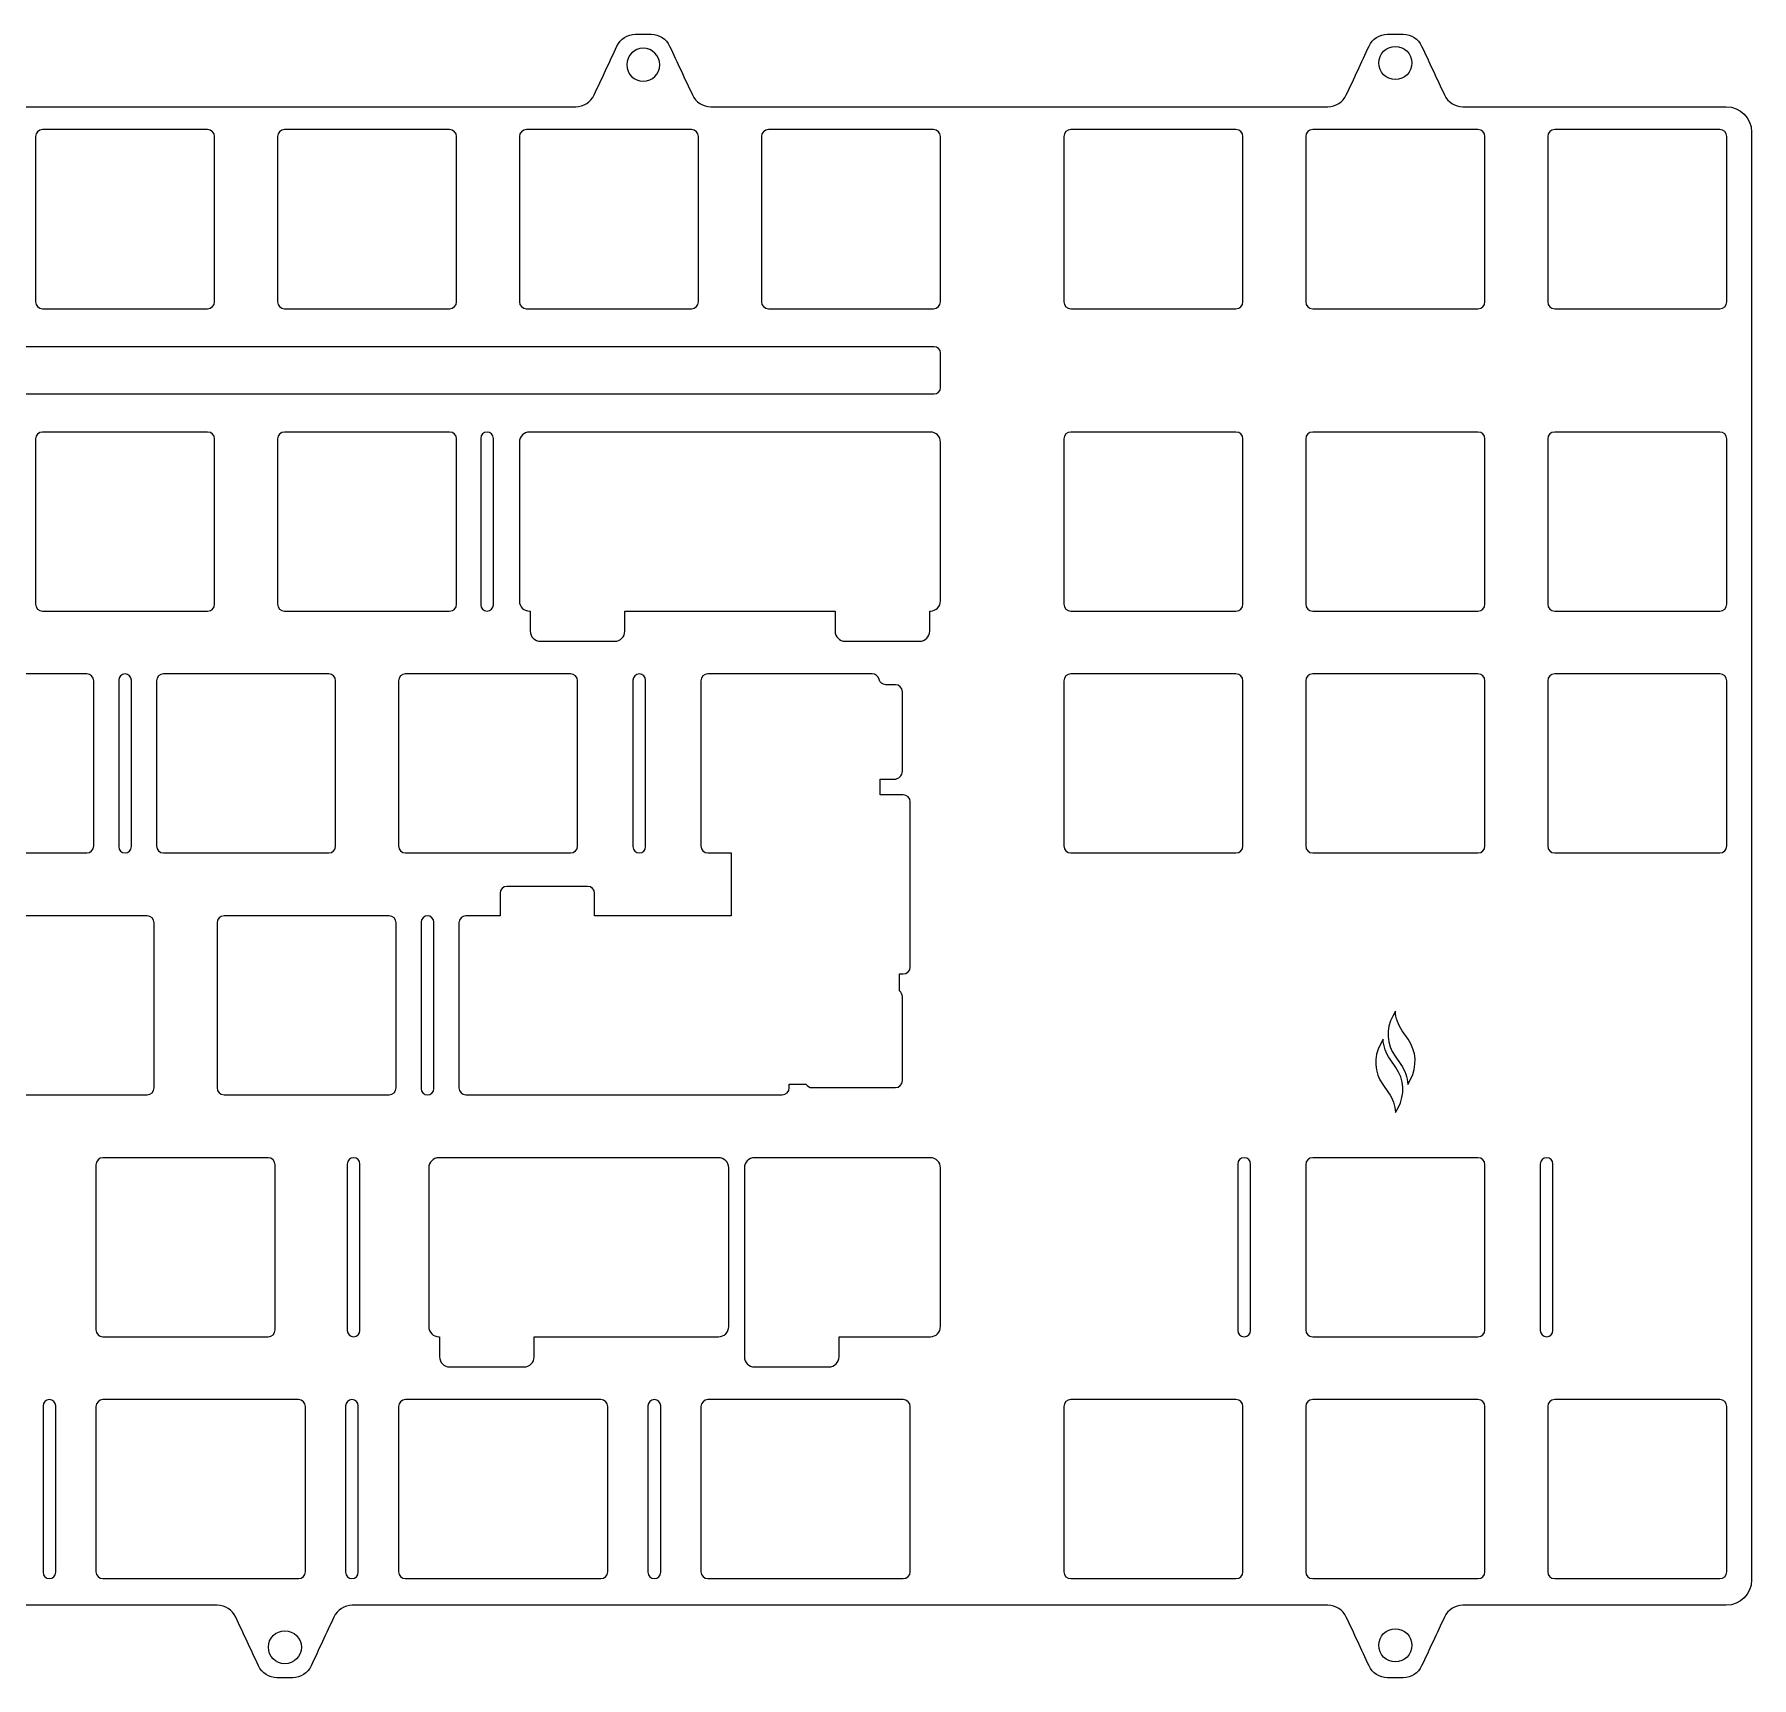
# Model space of a CAD drawing. Header units: inches. Extents: x 17 to 364, y 18 to 147.
# Drawn here: x 228.6 to 363.8, y 17.9 to 147.3 of the extents above; entities that cross this region are included whole.
import ezdxf

# ---------------------------------------------------------------- set-up
doc = ezdxf.new("R2010")
doc.units = ezdxf.units.IN
doc.header["$MEASUREMENT"] = 0
doc.layers.add('图层 01', color=7, linetype='Continuous', lineweight=0)

msp = doc.modelspace()

# ---------------------------------------------------------------- linework, layer by layer
at = {"layer": '图层 01', "color": 51, "lineweight": 25, "true_color": 0xf7f281}
for p, q in [((335.75, 70.43), (335.54, 70.04)), ((334.78, 68.21), (334.57, 67.82)), ((334.78, 68.21), (334.78, 68.21)), ((336.76, 68.21), (336.3, 68.87)), ((335.79, 65.99), (335.33, 66.64)), ((335.73, 66.87), (336.19, 66.21)), ((336.73, 64.65), (336.94, 65.04)), ((334.76, 64.64), (335.22, 63.99)), ((336.73, 64.65), (336.73, 64.65)), ((335.77, 62.43), (335.98, 62.82)), ((283.27, 45.58), (283.27, 58.08)), ((284.5, 58.08), (284.5, 43.2))]:
    msp.add_line(p, q, dxfattribs=at)
for points in [[(275.09, 100.35), (275.09, 101.93), (291.64, 101.93), (291.64, 100.35)], [(299.09, 100.35), (299.09, 101.93), (299.14, 101.93)], [(297.01, 87.45), (295.18, 87.45), (295.18, 88.68), (296.29, 88.68)], [(281.63, 82.88), (283.46, 82.88), (283.46, 77.93)], [(265.26, 79.7), (265.26, 77.94), (262.58, 77.93)], [(296.71, 72.01), (296.71, 73.35), (297.01, 73.35)], [(288.03, 64.38), (288.03, 64.68), (289.34, 64.68)], [(260.45, 44.78), (260.5, 44.78), (260.5, 43.2)], [(267.95, 43.2), (267.95, 44.78), (282.47, 44.78)], [(291.95, 43.2), (291.95, 44.78), (299.14, 44.78)]]:
    msp.add_lwpolyline(points, dxfattribs=at)
for centre in [(335.75, 145.09), (248.32, 20.33), (335.75, 20.48)]:
    msp.add_circle(centre, 1.3, dxfattribs=at)
for points, knots in [([(361.8, 141.65), (354.89, 141.65), (347.98, 141.65), (341.07, 141.65), (340.45, 141.65), (339.88, 142.01), (339.62, 142.57), (339.02, 143.85), (338.42, 145.14), (337.82, 146.42), (337.56, 146.99), (337, 147.35), (336.37, 147.35), (335.96, 147.35), (335.55, 147.35), (335.13, 147.35), (334.51, 147.35), (333.95, 146.99), (333.68, 146.42), (333.08, 145.14), (332.49, 143.85), (331.89, 142.57), (331.62, 142.01), (331.06, 141.65), (330.44, 141.65), (324.83, 141.65), (319.23, 141.65), (313.63, 141.65), (313.63, 141.65), (313.63, 141.65), (313.63, 141.65), (313.63, 141.65), (299.89, 141.65), (299.89, 141.65), (299.01, 141.65), (298.12, 141.65), (297.23, 141.65), (292.11, 141.65), (286.98, 141.65), (281.86, 141.65), (281.24, 141.65), (280.67, 142.01), (280.41, 142.57), (279.81, 143.85), (279.21, 145.14), (278.61, 146.42), (278.35, 146.99), (277.78, 147.35), (277.16, 147.35), (276.75, 147.35), (276.33, 147.35), (275.92, 147.35), (275.3, 147.35), (274.73, 146.99), (274.47, 146.42), (273.87, 145.14), (273.27, 143.85), (272.67, 142.57), (272.41, 142.01), (271.85, 141.65), (271.22, 141.65), (235.77, 141.65), (200.31, 141.65), (164.86, 141.65), (164.24, 141.65), (163.67, 142.01), (163.41, 142.57), (162.81, 143.85), (162.21, 145.14), (161.61, 146.42), (161.35, 146.99), (160.78, 147.35), (160.16, 147.35), (159.75, 147.35), (159.33, 147.35), (158.92, 147.35), (158.3, 147.35), (157.73, 146.99), (157.47, 146.42), (156.87, 145.14), (156.27, 143.85), (155.67, 142.57), (155.41, 142.01), (154.85, 141.65), (154.22, 141.65), (118.77, 141.65), (83.31, 141.65), (47.86, 141.65), (47.24, 141.65), (46.67, 142.01), (46.41, 142.57), (45.81, 143.85), (45.21, 145.14), (44.61, 146.42), (44.35, 146.99), (43.78, 147.35), (43.16, 147.35), (42.75, 147.35), (42.33, 147.35), (41.92, 147.35), (41.3, 147.35), (40.73, 146.99), (40.47, 146.42), (39.87, 145.14), (39.27, 143.85), (38.67, 142.57), (38.41, 142.01), (37.85, 141.65), (37.22, 141.65), (31.21, 141.65), (25.2, 141.65), (19.19, 141.65), (18.09, 141.65), (17.19, 140.75), (17.19, 139.65), (17.19, 101.64), (17.19, 63.64), (17.19, 25.63), (17.19, 24.53), (18.09, 23.63), (19.19, 23.63), (34.61, 23.63), (50.03, 23.63), (65.45, 23.63), (66.07, 23.63), (66.64, 23.27), (66.9, 22.71), (67.5, 21.43), (68.1, 20.14), (68.7, 18.86), (68.96, 18.29), (69.52, 17.93), (70.15, 17.93), (70.56, 17.93), (70.97, 17.93), (71.39, 17.93), (72.01, 17.93), (72.57, 18.29), (72.84, 18.86), (73.43, 20.14), (74.03, 21.43), (74.63, 22.71), (74.9, 23.27), (75.46, 23.63), (76.08, 23.63), (131.72, 23.63), (187.36, 23.63), (243, 23.63), (243.62, 23.63), (244.19, 23.27), (244.45, 22.71), (245.05, 21.43), (245.65, 20.14), (246.25, 18.86), (246.51, 18.29), (247.07, 17.93), (247.7, 17.93), (248.11, 17.93), (248.52, 17.93), (248.94, 17.93), (249.56, 17.93), (250.12, 18.29), (250.39, 18.86), (250.98, 20.14), (251.58, 21.43), (252.18, 22.71), (252.45, 23.27), (253.01, 23.63), (253.63, 23.63), (268.97, 23.63), (284.3, 23.63), (299.64, 23.63), (299.64, 23.63), (299.64, 23.63), (299.64, 23.63), (299.64, 23.63), (309.7, 23.63), (309.7, 23.63), (316.61, 23.63), (323.53, 23.63), (330.44, 23.63), (331.06, 23.63), (331.62, 23.27), (331.89, 22.71), (332.49, 21.43), (333.08, 20.14), (333.68, 18.86), (333.95, 18.29), (334.51, 17.93), (335.13, 17.93), (335.55, 17.93), (335.96, 17.93), (336.37, 17.93), (337, 17.93), (337.56, 18.29), (337.82, 18.86), (338.42, 20.14), (339.02, 21.43), (339.62, 22.71), (339.88, 23.27), (340.45, 23.63), (341.07, 23.63), (347.98, 23.63), (354.89, 23.63), (361.8, 23.63), (362.91, 23.63), (363.8, 24.53), (363.8, 25.63), (363.8, 63.64), (363.8, 101.64), (363.8, 139.65), (363.8, 140.75), (362.91, 141.65), (361.8, 141.65)], [0, 0, 0, 0, 1, 1, 1, 2, 2, 2, 3, 3, 3, 4, 4, 4, 5, 5, 5, 6, 6, 6, 7, 7, 7, 8, 8, 8, 9, 9, 9, 10, 10, 10, 11, 11, 11, 12, 12, 12, 13, 13, 13, 14, 14, 14, 15, 15, 15, 16, 16, 16, 17, 17, 17, 18, 18, 18, 19, 19, 19, 20, 20, 20, 21, 21, 21, 22, 22, 22, 23, 23, 23, 24, 24, 24, 25, 25, 25, 26, 26, 26, 27, 27, 27, 28, 28, 28, 29, 29, 29, 30, 30, 30, 31, 31, 31, 32, 32, 32, 33, 33, 33, 34, 34, 34, 35, 35, 35, 36, 36, 36, 37, 37, 37, 38, 38, 38, 39, 39, 39, 40, 40, 40, 41, 41, 41, 42, 42, 42, 43, 43, 43, 44, 44, 44, 45, 45, 45, 46, 46, 46, 47, 47, 47, 48, 48, 48, 49, 49, 49, 50, 50, 50, 51, 51, 51, 52, 52, 52, 53, 53, 53, 54, 54, 54, 55, 55, 55, 56, 56, 56, 57, 57, 57, 58, 58, 58, 59, 59, 59, 60, 60, 60, 61, 61, 61, 62, 62, 62, 63, 63, 63, 64, 64, 64, 65, 65, 65, 66, 66, 66, 67, 67, 67, 68, 68, 68, 69, 69, 69, 70, 70, 70, 71, 71, 71, 71]), ([(276.54, 143.65), (275.82, 143.65), (275.24, 144.23), (275.24, 144.95), (275.24, 145.67), (275.82, 146.25), (276.54, 146.25), (277.26, 146.25), (277.84, 145.67), (277.84, 144.95), (277.84, 144.23), (277.26, 143.65), (276.54, 143.65)], [0, 0, 0, 0, 1, 1, 1, 2, 2, 2, 3, 3, 3, 4, 4, 4, 4]), ([(264.74, 115.53), (264.74, 115.8), (264.52, 116.03), (264.24, 116.03), (263.97, 116.03), (263.74, 115.8), (263.74, 115.53)], [0, 0, 0, 0, 1, 1, 1, 2, 2, 2, 2]), ([(267.59, 116.03), (267.15, 116.03), (266.79, 115.67), (266.79, 115.23), (266.79, 115.23), (266.79, 115.23), (266.79, 115.23)], [0, 0, 0, 0, 1, 1, 1, 2, 2, 2, 2]), ([(266.79, 115.23), (266.79, 114.89), (266.79, 114.55), (266.79, 114.21), (266.79, 110.38), (266.79, 106.56), (266.79, 102.73)], [0, 0, 0, 0, 1, 1, 1, 2, 2, 2, 2]), ([(263.74, 102.43), (263.74, 102.16), (263.97, 101.93), (264.24, 101.93), (264.52, 101.93), (264.74, 102.16), (264.74, 102.43)], [0, 0, 0, 0, 1, 1, 1, 2, 2, 2, 2]), ([(266.79, 102.73), (266.79, 102.26), (267.12, 101.93), (267.59, 101.93), (267.61, 101.93), (267.63, 101.93), (267.64, 101.93)], [0, 0, 0, 0, 1, 1, 1, 2, 2, 2, 2]), ([(236.24, 96.48), (236.24, 96.75), (236.02, 96.98), (235.74, 96.98), (235.47, 96.98), (235.24, 96.75), (235.24, 96.48)], [0, 0, 0, 0, 1, 1, 1, 2, 2, 2, 2]), ([(276.72, 96.48), (276.72, 96.75), (276.5, 96.98), (276.22, 96.98), (275.95, 96.98), (275.72, 96.75), (275.72, 96.48)], [0, 0, 0, 0, 1, 1, 1, 2, 2, 2, 2]), ([(235.24, 83.38), (235.24, 83.11), (235.47, 82.88), (235.74, 82.88), (236.02, 82.88), (236.24, 83.11), (236.24, 83.38)], [0, 0, 0, 0, 1, 1, 1, 2, 2, 2, 2]), ([(275.72, 83.38), (275.72, 83.11), (275.95, 82.88), (276.22, 82.88), (276.5, 82.88), (276.72, 83.11), (276.72, 83.38)], [0, 0, 0, 0, 1, 1, 1, 2, 2, 2, 2]), ([(260.05, 77.43), (260.05, 77.7), (259.83, 77.93), (259.55, 77.93), (259.28, 77.93), (259.05, 77.7), (259.05, 77.43)], [0, 0, 0, 0, 1, 1, 1, 2, 2, 2, 2]), ([(259.05, 64.33), (259.05, 64.05), (259.28, 63.83), (259.55, 63.83), (259.83, 63.83), (260.05, 64.05), (260.05, 64.33)], [0, 0, 0, 0, 1, 1, 1, 2, 2, 2, 2]), ([(262.03, 64.38), (262.03, 64.07), (262.28, 63.83), (262.58, 63.83), (262.58, 63.83), (262.58, 63.83), (262.58, 63.83)], [0, 0, 0, 0, 1, 1, 1, 2, 2, 2, 2]), ([(254.23, 58.38), (254.23, 58.65), (254, 58.88), (253.73, 58.88), (253.45, 58.88), (253.23, 58.65), (253.23, 58.38)], [0, 0, 0, 0, 1, 1, 1, 2, 2, 2, 2]), ([(324.35, 58.38), (324.35, 58.67), (324.14, 58.88), (323.85, 58.88), (323.55, 58.88), (323.35, 58.67), (323.35, 58.38)], [0, 0, 0, 0, 1, 1, 1, 2, 2, 2, 2]), ([(348.16, 58.38), (348.16, 58.67), (347.95, 58.88), (347.66, 58.88), (347.37, 58.88), (347.16, 58.67), (347.16, 58.38)], [0, 0, 0, 0, 1, 1, 1, 2, 2, 2, 2]), ([(253.23, 45.28), (253.23, 45), (253.45, 44.78), (253.73, 44.78), (254, 44.78), (254.23, 45), (254.23, 45.28)], [0, 0, 0, 0, 1, 1, 1, 2, 2, 2, 2]), ([(323.35, 45.28), (323.35, 44.99), (323.55, 44.78), (323.85, 44.78), (324.14, 44.78), (324.35, 44.99), (324.35, 45.28)], [0, 0, 0, 0, 1, 1, 1, 2, 2, 2, 2]), ([(347.16, 45.28), (347.16, 44.99), (347.37, 44.78), (347.66, 44.78), (347.95, 44.78), (348.16, 44.99), (348.16, 45.28)], [0, 0, 0, 0, 1, 1, 1, 2, 2, 2, 2]), ([(230.29, 39.33), (230.29, 39.6), (230.06, 39.83), (229.79, 39.83), (229.51, 39.83), (229.29, 39.6), (229.29, 39.33)], [0, 0, 0, 0, 1, 1, 1, 2, 2, 2, 2]), ([(254.1, 39.33), (254.1, 39.6), (253.88, 39.83), (253.6, 39.83), (253.33, 39.83), (253.1, 39.6), (253.1, 39.33)], [0, 0, 0, 0, 1, 1, 1, 2, 2, 2, 2]), ([(277.91, 39.33), (277.91, 39.6), (277.69, 39.83), (277.41, 39.83), (277.14, 39.83), (276.91, 39.6), (276.91, 39.33)], [0, 0, 0, 0, 1, 1, 1, 2, 2, 2, 2]), ([(229.29, 26.23), (229.29, 25.95), (229.51, 25.73), (229.79, 25.73), (230.06, 25.73), (230.29, 25.95), (230.29, 26.23)], [0, 0, 0, 0, 1, 1, 1, 2, 2, 2, 2]), ([(253.1, 26.23), (253.1, 25.95), (253.33, 25.73), (253.6, 25.73), (253.88, 25.73), (254.1, 25.95), (254.1, 26.23)], [0, 0, 0, 0, 1, 1, 1, 2, 2, 2, 2]), ([(276.91, 26.23), (276.91, 25.95), (277.14, 25.73), (277.41, 25.73), (277.69, 25.73), (277.91, 25.95), (277.91, 26.23)], [0, 0, 0, 0, 1, 1, 1, 2, 2, 2, 2])]:
    msp.add_open_spline(points, degree=3, knots=knots, dxfattribs=at)
for points in [[(229.24, 139.84), (228.94, 139.84), (228.69, 139.59), (228.69, 139.29)], [(228.69, 139.29), (228.69, 134.96), (228.69, 130.62), (228.69, 126.29)], [(242.24, 139.84), (237.91, 139.84), (233.58, 139.84), (229.24, 139.84)], [(242.79, 139.29), (242.79, 139.59), (242.54, 139.84), (242.24, 139.84)], [(242.79, 126.29), (242.79, 130.62), (242.79, 134.96), (242.79, 139.29)], [(248.29, 139.84), (247.99, 139.84), (247.74, 139.59), (247.74, 139.29)], [(247.74, 139.29), (247.74, 134.96), (247.74, 130.62), (247.74, 126.29)], [(261.29, 139.84), (256.96, 139.84), (252.63, 139.84), (248.29, 139.84)], [(261.84, 139.29), (261.84, 139.59), (261.59, 139.84), (261.29, 139.84)], [(261.84, 126.29), (261.84, 130.62), (261.84, 134.96), (261.84, 139.29)], [(267.34, 139.84), (267.04, 139.84), (266.79, 139.59), (266.79, 139.29)], [(266.79, 139.29), (266.79, 134.96), (266.79, 130.62), (266.79, 126.29)], [(280.34, 139.84), (276.01, 139.84), (271.68, 139.84), (267.34, 139.84)], [(280.89, 139.29), (280.89, 139.59), (280.64, 139.84), (280.34, 139.84)], [(280.89, 126.29), (280.89, 130.62), (280.89, 134.96), (280.89, 139.29)], [(286.39, 139.84), (286.09, 139.84), (285.84, 139.59), (285.84, 139.29)], [(285.84, 139.29), (285.84, 134.96), (285.84, 130.62), (285.84, 126.29)], [(299.39, 139.84), (295.06, 139.84), (290.73, 139.84), (286.39, 139.84)], [(299.94, 139.29), (299.94, 139.59), (299.69, 139.84), (299.39, 139.84)], [(299.94, 126.29), (299.94, 130.62), (299.94, 134.96), (299.94, 139.29)], [(310.2, 139.84), (309.88, 139.84), (309.65, 139.61), (309.65, 139.29)], [(309.65, 139.29), (309.65, 134.96), (309.65, 130.62), (309.65, 126.29)], [(323.2, 139.84), (318.87, 139.84), (314.54, 139.84), (310.2, 139.84)], [(323.75, 139.29), (323.75, 139.61), (323.52, 139.84), (323.2, 139.84)], [(323.75, 126.29), (323.75, 130.62), (323.75, 134.96), (323.75, 139.29)], [(329.25, 139.84), (328.93, 139.84), (328.7, 139.61), (328.7, 139.29)], [(328.7, 139.29), (328.7, 134.96), (328.7, 130.62), (328.7, 126.29)], [(342.25, 139.84), (337.92, 139.84), (333.59, 139.84), (329.25, 139.84)], [(342.8, 139.29), (342.8, 139.61), (342.57, 139.84), (342.25, 139.84)], [(342.8, 126.29), (342.8, 130.62), (342.8, 134.96), (342.8, 139.29)], [(348.3, 139.84), (347.98, 139.84), (347.75, 139.61), (347.75, 139.29)], [(347.75, 139.29), (347.75, 134.96), (347.75, 130.62), (347.75, 126.29)], [(361.3, 139.84), (356.97, 139.84), (352.64, 139.84), (348.3, 139.84)], [(361.85, 139.29), (361.85, 139.61), (361.62, 139.84), (361.3, 139.84)], [(361.85, 126.29), (361.85, 130.62), (361.85, 134.96), (361.85, 139.29)], [(228.69, 126.29), (228.69, 125.99), (228.94, 125.74), (229.24, 125.74)], [(229.24, 125.74), (233.58, 125.74), (237.91, 125.74), (242.24, 125.74)], [(242.24, 125.74), (242.54, 125.74), (242.79, 125.99), (242.79, 126.29)], [(247.74, 126.29), (247.74, 125.99), (247.99, 125.74), (248.29, 125.74)], [(248.29, 125.74), (252.63, 125.74), (256.96, 125.74), (261.29, 125.74)], [(261.29, 125.74), (261.59, 125.74), (261.84, 125.99), (261.84, 126.29)], [(266.79, 126.29), (266.79, 125.99), (267.04, 125.74), (267.34, 125.74)], [(267.34, 125.74), (271.68, 125.74), (276.01, 125.74), (280.34, 125.74)], [(280.34, 125.74), (280.64, 125.74), (280.89, 125.99), (280.89, 126.29)], [(285.84, 126.29), (285.84, 125.99), (286.09, 125.74), (286.39, 125.74)], [(286.39, 125.74), (290.73, 125.74), (295.06, 125.74), (299.39, 125.74)], [(299.39, 125.74), (299.69, 125.74), (299.94, 125.99), (299.94, 126.29)], [(309.65, 126.29), (309.65, 125.97), (309.88, 125.74), (310.2, 125.74)], [(310.2, 125.74), (314.54, 125.74), (318.87, 125.74), (323.2, 125.74)], [(323.2, 125.74), (323.52, 125.74), (323.75, 125.97), (323.75, 126.29)], [(328.7, 126.29), (328.7, 125.97), (328.93, 125.74), (329.25, 125.74)], [(329.25, 125.74), (333.59, 125.74), (337.92, 125.74), (342.25, 125.74)], [(342.25, 125.74), (342.57, 125.74), (342.8, 125.97), (342.8, 126.29)], [(347.75, 126.29), (347.75, 125.97), (347.98, 125.74), (348.3, 125.74)], [(348.3, 125.74), (352.64, 125.74), (356.97, 125.74), (361.3, 125.74)], [(361.3, 125.74), (361.62, 125.74), (361.85, 125.97), (361.85, 126.29)], [(299.44, 122.74), (273.95, 122.74), (248.45, 122.74), (222.95, 122.74)], [(299.94, 122.24), (299.94, 122.52), (299.72, 122.74), (299.44, 122.74)], [(299.94, 119.53), (299.94, 120.43), (299.94, 121.34), (299.94, 122.24)], [(222.95, 119.03), (248.45, 119.03), (273.95, 119.03), (299.44, 119.03)], [(299.44, 119.03), (299.72, 119.03), (299.94, 119.25), (299.94, 119.53)], [(229.24, 116.03), (228.94, 116.03), (228.69, 115.78), (228.69, 115.48)], [(228.69, 115.48), (228.69, 111.14), (228.69, 106.81), (228.69, 102.48)], [(242.24, 116.03), (237.91, 116.03), (233.57, 116.03), (229.24, 116.03)], [(242.79, 115.48), (242.79, 115.78), (242.55, 116.03), (242.24, 116.03)], [(242.79, 102.48), (242.79, 106.81), (242.79, 111.14), (242.79, 115.48)], [(248.29, 116.03), (247.99, 116.03), (247.74, 115.78), (247.74, 115.48)], [(247.74, 115.48), (247.74, 111.14), (247.74, 106.81), (247.74, 102.48)], [(261.29, 116.03), (256.96, 116.03), (252.62, 116.03), (248.29, 116.03)], [(261.84, 115.48), (261.84, 115.78), (261.6, 116.03), (261.29, 116.03)], [(261.84, 102.48), (261.84, 106.81), (261.84, 111.14), (261.84, 115.48)], [(263.74, 115.53), (263.74, 111.16), (263.74, 106.8), (263.74, 102.43)], [(264.74, 102.43), (264.74, 106.8), (264.74, 111.16), (264.74, 115.53)], [(299.14, 116.03), (288.62, 116.03), (278.11, 116.03), (267.59, 116.03)], [(299.94, 115.23), (299.94, 115.67), (299.58, 116.03), (299.14, 116.03)], [(299.94, 102.73), (299.94, 106.89), (299.94, 111.06), (299.94, 115.23)], [(310.2, 116.03), (309.88, 116.03), (309.65, 115.8), (309.65, 115.48)], [(309.65, 115.48), (309.65, 111.14), (309.65, 106.81), (309.65, 102.48)], [(323.2, 116.03), (318.87, 116.03), (314.54, 116.03), (310.2, 116.03)], [(323.75, 115.48), (323.75, 115.8), (323.52, 116.03), (323.2, 116.03)], [(323.75, 102.48), (323.75, 106.81), (323.75, 111.14), (323.75, 115.48)], [(329.25, 116.03), (328.93, 116.03), (328.7, 115.8), (328.7, 115.48)], [(328.7, 115.48), (328.7, 111.14), (328.7, 106.81), (328.7, 102.48)], [(342.25, 116.03), (337.92, 116.03), (333.59, 116.03), (329.25, 116.03)], [(342.8, 115.48), (342.8, 115.8), (342.57, 116.03), (342.25, 116.03)], [(342.8, 102.48), (342.8, 106.81), (342.8, 111.14), (342.8, 115.48)], [(348.3, 116.03), (347.98, 116.03), (347.75, 115.8), (347.75, 115.48)], [(347.75, 115.48), (347.75, 111.14), (347.75, 106.81), (347.75, 102.48)], [(361.3, 116.03), (356.97, 116.03), (352.64, 116.03), (348.3, 116.03)], [(361.85, 115.48), (361.85, 115.8), (361.62, 116.03), (361.3, 116.03)], [(361.85, 102.48), (361.85, 106.81), (361.85, 111.14), (361.85, 115.48)], [(228.69, 102.48), (228.69, 102.17), (228.94, 101.93), (229.24, 101.93)], [(229.24, 101.93), (233.57, 101.93), (237.91, 101.93), (242.24, 101.93)], [(242.24, 101.93), (242.55, 101.93), (242.79, 102.17), (242.79, 102.48)], [(247.74, 102.48), (247.74, 102.17), (247.99, 101.93), (248.29, 101.93)], [(248.29, 101.93), (252.62, 101.93), (256.96, 101.93), (261.29, 101.93)], [(261.29, 101.93), (261.6, 101.93), (261.84, 102.17), (261.84, 102.48)], [(267.64, 101.93), (267.64, 101.4), (267.64, 100.88), (267.64, 100.35)], [(299.14, 101.93), (299.58, 101.93), (299.94, 102.29), (299.94, 102.73)], [(309.65, 102.48), (309.65, 102.16), (309.88, 101.93), (310.2, 101.93)], [(310.2, 101.93), (314.54, 101.93), (318.87, 101.93), (323.2, 101.93)], [(323.2, 101.93), (323.52, 101.93), (323.75, 102.16), (323.75, 102.48)], [(328.7, 102.48), (328.7, 102.16), (328.93, 101.93), (329.25, 101.93)], [(329.25, 101.93), (333.59, 101.93), (337.92, 101.93), (342.25, 101.93)], [(342.25, 101.93), (342.57, 101.93), (342.8, 102.16), (342.8, 102.48)], [(347.75, 102.48), (347.75, 102.16), (347.98, 101.93), (348.3, 101.93)], [(348.3, 101.93), (352.64, 101.93), (356.97, 101.93), (361.3, 101.93)], [(361.3, 101.93), (361.62, 101.93), (361.85, 102.16), (361.85, 102.48)], [(267.64, 100.35), (267.64, 99.91), (268, 99.55), (268.44, 99.55)], [(274.29, 99.55), (274.73, 99.55), (275.09, 99.91), (275.09, 100.35)], [(291.64, 100.35), (291.64, 99.91), (292, 99.55), (292.44, 99.55)], [(298.29, 99.55), (298.73, 99.55), (299.09, 99.91), (299.09, 100.35)], [(268.44, 99.55), (270.39, 99.55), (272.34, 99.55), (274.29, 99.55)], [(292.44, 99.55), (294.39, 99.55), (296.34, 99.55), (298.29, 99.55)], [(232.72, 96.98), (228.38, 96.98), (224.05, 96.98), (219.72, 96.98)], [(233.27, 96.43), (233.27, 96.73), (233.02, 96.98), (232.72, 96.98)], [(233.27, 83.43), (233.27, 87.76), (233.27, 92.09), (233.27, 96.43)], [(235.24, 96.48), (235.24, 92.11), (235.24, 87.75), (235.24, 83.38)], [(236.24, 83.38), (236.24, 87.75), (236.24, 92.11), (236.24, 96.48)], [(238.77, 96.98), (238.46, 96.98), (238.22, 96.73), (238.22, 96.43)], [(238.22, 96.43), (238.22, 92.09), (238.22, 87.76), (238.22, 83.43)], [(251.77, 96.98), (247.43, 96.98), (243.1, 96.98), (238.77, 96.98)], [(252.32, 96.43), (252.32, 96.73), (252.07, 96.98), (251.77, 96.98)], [(252.32, 83.43), (252.32, 87.76), (252.32, 92.09), (252.32, 96.43)], [(257.82, 96.98), (257.51, 96.98), (257.27, 96.73), (257.27, 96.43)], [(257.27, 96.43), (257.27, 92.09), (257.27, 87.76), (257.27, 83.43)], [(270.82, 96.98), (266.48, 96.98), (262.15, 96.98), (257.82, 96.98)], [(271.37, 96.43), (271.37, 96.73), (271.12, 96.98), (270.82, 96.98)], [(271.37, 83.43), (271.37, 87.76), (271.37, 92.09), (271.37, 96.43)], [(275.72, 96.48), (275.72, 92.11), (275.72, 87.75), (275.72, 83.38)], [(276.72, 83.38), (276.72, 87.75), (276.72, 92.11), (276.72, 96.48)], [(281.63, 96.98), (281.32, 96.98), (281.08, 96.73), (281.08, 96.43)], [(281.08, 96.43), (281.08, 92.09), (281.08, 87.76), (281.08, 83.43)], [(294.56, 96.98), (290.25, 96.98), (285.94, 96.98), (281.63, 96.98)], [(295.1, 96.55), (295.04, 96.8), (294.82, 96.98), (294.56, 96.98)], [(295.63, 96.13), (295.38, 96.13), (295.16, 96.3), (295.1, 96.55)], [(296.39, 96.13), (296.13, 96.13), (295.88, 96.13), (295.63, 96.13)], [(296.94, 95.58), (296.94, 95.88), (296.69, 96.13), (296.39, 96.13)], [(310.2, 96.98), (309.88, 96.98), (309.65, 96.75), (309.65, 96.43)], [(309.65, 96.43), (309.65, 92.09), (309.65, 87.76), (309.65, 83.43)], [(323.2, 96.98), (318.87, 96.98), (314.54, 96.98), (310.2, 96.98)], [(323.75, 96.43), (323.75, 96.75), (323.52, 96.98), (323.2, 96.98)], [(323.75, 83.43), (323.75, 87.76), (323.75, 92.09), (323.75, 96.43)], [(329.25, 96.98), (328.93, 96.98), (328.7, 96.75), (328.7, 96.43)], [(328.7, 96.43), (328.7, 92.09), (328.7, 87.76), (328.7, 83.43)], [(342.25, 96.98), (337.92, 96.98), (333.59, 96.98), (329.25, 96.98)], [(342.8, 96.43), (342.8, 96.75), (342.57, 96.98), (342.25, 96.98)], [(342.8, 83.43), (342.8, 87.76), (342.8, 92.09), (342.8, 96.43)], [(348.3, 96.98), (347.98, 96.98), (347.75, 96.75), (347.75, 96.43)], [(347.75, 96.43), (347.75, 92.09), (347.75, 87.76), (347.75, 83.43)], [(361.3, 96.98), (356.97, 96.98), (352.64, 96.98), (348.3, 96.98)], [(361.85, 96.43), (361.85, 96.75), (361.62, 96.98), (361.3, 96.98)], [(361.85, 83.43), (361.85, 87.76), (361.85, 92.09), (361.85, 96.43)], [(296.94, 89.33), (296.94, 91.41), (296.94, 93.49), (296.94, 95.58)], [(296.29, 88.68), (296.64, 88.68), (296.94, 88.97), (296.94, 89.33)], [(297.56, 86.9), (297.56, 87.21), (297.31, 87.45), (297.01, 87.45)], [(297.56, 73.9), (297.56, 78.24), (297.56, 82.57), (297.56, 86.9)], [(219.72, 82.88), (224.05, 82.88), (228.38, 82.88), (232.72, 82.88)], [(232.72, 82.88), (233.02, 82.88), (233.27, 83.12), (233.27, 83.43)], [(238.22, 83.43), (238.22, 83.12), (238.46, 82.88), (238.77, 82.88)], [(238.77, 82.88), (243.1, 82.88), (247.43, 82.88), (251.77, 82.88)], [(251.77, 82.88), (252.07, 82.88), (252.32, 83.12), (252.32, 83.43)], [(257.27, 83.43), (257.27, 83.12), (257.51, 82.88), (257.82, 82.88)], [(257.82, 82.88), (262.15, 82.88), (266.48, 82.88), (270.82, 82.88)], [(270.82, 82.88), (271.12, 82.88), (271.37, 83.12), (271.37, 83.43)], [(281.08, 83.43), (281.08, 83.12), (281.32, 82.88), (281.63, 82.88)], [(309.65, 83.43), (309.65, 83.11), (309.88, 82.88), (310.2, 82.88)], [(310.2, 82.88), (314.54, 82.88), (318.87, 82.88), (323.2, 82.88)], [(323.2, 82.88), (323.52, 82.88), (323.75, 83.11), (323.75, 83.43)], [(328.7, 83.43), (328.7, 83.11), (328.93, 82.88), (329.25, 82.88)], [(329.25, 82.88), (333.59, 82.88), (337.92, 82.88), (342.25, 82.88)], [(342.25, 82.88), (342.57, 82.88), (342.8, 83.11), (342.8, 83.43)], [(347.75, 83.43), (347.75, 83.11), (347.98, 82.88), (348.3, 82.88)], [(348.3, 82.88), (352.64, 82.88), (356.97, 82.88), (361.3, 82.88)], [(361.3, 82.88), (361.62, 82.88), (361.85, 83.11), (361.85, 83.43)], [(265.81, 80.25), (265.51, 80.25), (265.26, 80.01), (265.26, 79.7)], [(272.16, 80.25), (270.04, 80.25), (267.93, 80.25), (265.81, 80.25)], [(272.71, 79.7), (272.71, 80.01), (272.46, 80.25), (272.16, 80.25)], [(272.71, 77.93), (272.71, 78.52), (272.71, 79.11), (272.71, 79.7)], [(237.48, 77.93), (233.15, 77.93), (228.81, 77.93), (224.48, 77.93)], [(238.03, 77.38), (238.03, 77.68), (237.78, 77.93), (237.48, 77.93)], [(238.03, 64.38), (238.03, 68.71), (238.03, 73.04), (238.03, 77.38)], [(243.53, 77.93), (243.23, 77.93), (242.98, 77.68), (242.98, 77.38)], [(242.98, 77.38), (242.98, 73.04), (242.98, 68.71), (242.98, 64.38)], [(256.53, 77.93), (252.2, 77.93), (247.86, 77.93), (243.53, 77.93)], [(257.08, 77.38), (257.08, 77.68), (256.83, 77.93), (256.53, 77.93)], [(257.08, 64.38), (257.08, 68.71), (257.08, 73.04), (257.08, 77.38)], [(259.05, 77.43), (259.05, 73.06), (259.05, 68.7), (259.05, 64.33)], [(260.05, 64.33), (260.05, 68.7), (260.05, 73.06), (260.05, 77.43)], [(262.58, 77.93), (262.27, 77.92), (262.03, 77.68), (262.03, 77.38)], [(262.03, 77.38), (262.03, 73.04), (262.03, 68.71), (262.03, 64.38)], [(283.46, 77.93), (280.66, 77.93), (277.07, 77.93), (272.71, 77.93)], [(297.01, 73.35), (297.31, 73.35), (297.56, 73.6), (297.56, 73.9)], [(296.94, 71.55), (296.94, 71.73), (296.85, 71.9), (296.71, 72.01)], [(296.94, 64.95), (296.94, 67.15), (296.94, 69.35), (296.94, 71.55)], [(336.3, 68.87), (335.97, 69.33), (335.78, 69.87), (335.75, 70.43)], [(335.54, 70.04), (335, 69.03), (335.07, 67.8), (335.73, 66.87)], [(334.57, 67.82), (334.03, 66.81), (334.1, 65.58), (334.76, 64.64)], [(335.33, 66.64), (335, 67.1), (334.82, 67.64), (334.78, 68.21)], [(336.94, 65.04), (337.49, 66.05), (337.41, 67.28), (336.76, 68.21)], [(296.39, 64.4), (296.69, 64.4), (296.94, 64.65), (296.94, 64.95)], [(335.98, 62.82), (336.52, 63.83), (336.45, 65.05), (335.79, 65.99)], [(336.19, 66.21), (336.51, 65.75), (336.7, 65.21), (336.73, 64.65)], [(224.48, 63.83), (228.81, 63.83), (233.15, 63.83), (237.48, 63.83)], [(237.48, 63.83), (237.78, 63.83), (238.03, 64.07), (238.03, 64.38)], [(242.98, 64.38), (242.98, 64.07), (243.23, 63.83), (243.53, 63.83)], [(243.53, 63.83), (247.86, 63.83), (252.2, 63.83), (256.53, 63.83)], [(256.53, 63.83), (256.83, 63.83), (257.08, 64.07), (257.08, 64.38)], [(262.58, 63.83), (270.88, 63.83), (279.18, 63.83), (287.48, 63.83)], [(287.48, 63.83), (287.79, 63.83), (288.03, 64.07), (288.03, 64.38)], [(289.34, 64.68), (289.45, 64.51), (289.63, 64.4), (289.83, 64.4)], [(289.83, 64.4), (292.02, 64.4), (294.2, 64.4), (296.39, 64.4)], [(335.22, 63.99), (335.54, 63.53), (335.73, 62.99), (335.77, 62.43)], [(234, 58.88), (233.7, 58.88), (233.45, 58.63), (233.45, 58.33)], [(233.45, 58.33), (233.45, 53.99), (233.45, 49.66), (233.45, 45.33)], [(247, 58.88), (242.67, 58.88), (238.34, 58.88), (234, 58.88)], [(247.55, 58.33), (247.55, 58.63), (247.31, 58.88), (247, 58.88)], [(247.55, 45.33), (247.55, 49.66), (247.55, 53.99), (247.55, 58.33)], [(253.23, 58.38), (253.23, 53.69), (253.23, 49.33), (253.23, 45.28)], [(254.23, 45.28), (254.23, 49.33), (254.23, 53.69), (254.23, 58.38)], [(260.45, 58.88), (260.01, 58.88), (259.65, 58.52), (259.65, 58.08)], [(282.47, 58.88), (275.13, 58.88), (267.79, 58.88), (260.45, 58.88)], [(283.27, 58.08), (283.27, 58.52), (282.91, 58.88), (282.47, 58.88)], [(285.3, 58.88), (284.85, 58.88), (284.5, 58.52), (284.5, 58.08)], [(299.14, 58.88), (294.53, 58.88), (289.91, 58.88), (285.3, 58.88)], [(299.94, 58.08), (299.94, 58.52), (299.58, 58.88), (299.14, 58.88)], [(323.35, 58.38), (323.35, 54.01), (323.35, 49.65), (323.35, 45.28)], [(324.35, 45.28), (324.35, 49.65), (324.35, 54.01), (324.35, 58.38)], [(329.25, 58.88), (328.93, 58.88), (328.7, 58.65), (328.7, 58.33)], [(328.7, 58.33), (328.7, 53.99), (328.7, 49.66), (328.7, 45.33)], [(342.25, 58.88), (337.92, 58.88), (333.59, 58.88), (329.25, 58.88)], [(342.8, 58.33), (342.8, 58.65), (342.57, 58.88), (342.25, 58.88)], [(342.8, 45.33), (342.8, 49.66), (342.8, 53.99), (342.8, 58.33)], [(347.16, 58.38), (347.16, 54.01), (347.16, 49.65), (347.16, 45.28)], [(348.16, 45.28), (348.16, 49.65), (348.16, 54.01), (348.16, 58.38)], [(259.65, 58.08), (259.65, 53.91), (259.65, 49.74), (259.65, 45.58)], [(299.94, 45.58), (299.94, 49.74), (299.94, 53.91), (299.94, 58.08)], [(233.45, 45.33), (233.45, 45.02), (233.7, 44.78), (234, 44.78)], [(234, 44.78), (238.34, 44.78), (242.67, 44.78), (247, 44.78)], [(247, 44.78), (247.31, 44.78), (247.55, 45.02), (247.55, 45.33)], [(259.65, 45.58), (259.65, 45.14), (260.01, 44.78), (260.45, 44.78)], [(282.47, 44.78), (282.91, 44.78), (283.27, 45.14), (283.27, 45.58)], [(299.14, 44.78), (299.58, 44.78), (299.94, 45.14), (299.94, 45.58)], [(328.7, 45.33), (328.7, 45.01), (328.93, 44.78), (329.25, 44.78)], [(329.25, 44.78), (333.59, 44.78), (337.92, 44.78), (342.25, 44.78)], [(342.25, 44.78), (342.57, 44.78), (342.8, 45.01), (342.8, 45.33)], [(260.5, 43.2), (260.5, 42.76), (260.85, 42.4), (261.3, 42.4)], [(261.3, 42.4), (263.25, 42.4), (265.2, 42.4), (267.15, 42.4)], [(267.15, 42.4), (267.59, 42.4), (267.95, 42.76), (267.95, 43.2)], [(284.5, 43.2), (284.5, 42.76), (284.85, 42.4), (285.3, 42.4)], [(285.3, 42.4), (287.25, 42.4), (289.2, 42.4), (291.15, 42.4)], [(291.15, 42.4), (291.59, 42.4), (291.95, 42.76), (291.95, 43.2)], [(229.29, 39.33), (229.29, 34.96), (229.29, 30.6), (229.29, 26.23)], [(230.29, 26.23), (230.29, 30.6), (230.29, 34.96), (230.29, 39.33)], [(234, 39.83), (233.7, 39.83), (233.45, 39.58), (233.45, 39.28)], [(233.45, 39.28), (233.45, 34.94), (233.45, 30.61), (233.45, 26.28)], [(249.39, 39.83), (244.26, 39.83), (239.13, 39.83), (234, 39.83)], [(249.94, 39.28), (249.94, 39.58), (249.69, 39.83), (249.39, 39.83)], [(249.94, 26.28), (249.94, 30.61), (249.94, 34.94), (249.94, 39.28)], [(253.1, 39.33), (253.1, 34.96), (253.1, 30.6), (253.1, 26.23)], [(254.1, 26.23), (254.1, 30.6), (254.1, 34.96), (254.1, 39.33)], [(257.82, 39.83), (257.51, 39.83), (257.27, 39.58), (257.27, 39.28)], [(257.27, 39.28), (257.27, 34.94), (257.27, 30.61), (257.27, 26.28)], [(273.2, 39.83), (268.07, 39.83), (262.94, 39.83), (257.82, 39.83)], [(273.75, 39.28), (273.75, 39.58), (273.5, 39.83), (273.2, 39.83)], [(273.75, 26.28), (273.75, 30.61), (273.75, 34.94), (273.75, 39.28)], [(276.91, 39.33), (276.91, 34.96), (276.91, 30.6), (276.91, 26.23)], [(277.91, 26.23), (277.91, 30.6), (277.91, 34.96), (277.91, 39.33)], [(281.63, 39.83), (281.33, 39.83), (281.08, 39.58), (281.08, 39.28)], [(281.08, 39.28), (281.08, 34.94), (281.08, 30.61), (281.08, 26.28)], [(297.01, 39.83), (291.88, 39.83), (286.76, 39.83), (281.63, 39.83)], [(297.56, 39.28), (297.56, 39.58), (297.31, 39.83), (297.01, 39.83)], [(297.56, 26.28), (297.56, 30.61), (297.56, 34.94), (297.56, 39.28)], [(310.2, 39.83), (309.88, 39.83), (309.65, 39.6), (309.65, 39.28)], [(309.65, 39.28), (309.65, 34.94), (309.65, 30.61), (309.65, 26.28)], [(323.2, 39.83), (318.87, 39.83), (314.54, 39.83), (310.2, 39.83)], [(323.75, 39.28), (323.75, 39.6), (323.52, 39.83), (323.2, 39.83)], [(323.75, 26.28), (323.75, 30.61), (323.75, 34.94), (323.75, 39.28)], [(329.25, 39.83), (328.93, 39.83), (328.7, 39.6), (328.7, 39.28)], [(328.7, 39.28), (328.7, 34.94), (328.7, 30.61), (328.7, 26.28)], [(342.25, 39.83), (337.92, 39.83), (333.59, 39.83), (329.25, 39.83)], [(342.8, 39.28), (342.8, 39.6), (342.57, 39.83), (342.25, 39.83)], [(342.8, 26.28), (342.8, 30.61), (342.8, 34.94), (342.8, 39.28)], [(348.3, 39.83), (347.98, 39.83), (347.75, 39.6), (347.75, 39.28)], [(347.75, 39.28), (347.75, 34.94), (347.75, 30.61), (347.75, 26.28)], [(361.3, 39.83), (356.97, 39.83), (352.64, 39.83), (348.3, 39.83)], [(361.85, 39.28), (361.85, 39.6), (361.62, 39.83), (361.3, 39.83)], [(361.85, 26.28), (361.85, 30.61), (361.85, 34.94), (361.85, 39.28)], [(233.45, 26.28), (233.45, 25.97), (233.7, 25.73), (234, 25.73)], [(234, 25.73), (239.13, 25.73), (244.26, 25.73), (249.39, 25.73)], [(249.39, 25.73), (249.69, 25.73), (249.94, 25.97), (249.94, 26.28)], [(257.27, 26.28), (257.27, 25.97), (257.51, 25.73), (257.82, 25.73)], [(257.82, 25.73), (262.94, 25.73), (268.07, 25.73), (273.2, 25.73)], [(273.2, 25.73), (273.5, 25.73), (273.75, 25.97), (273.75, 26.28)], [(281.08, 26.28), (281.08, 25.97), (281.33, 25.73), (281.63, 25.73)], [(281.63, 25.73), (286.76, 25.73), (291.88, 25.73), (297.01, 25.73)], [(297.01, 25.73), (297.31, 25.73), (297.56, 25.97), (297.56, 26.28)], [(309.65, 26.28), (309.65, 25.96), (309.88, 25.73), (310.2, 25.73)], [(310.2, 25.73), (314.54, 25.73), (318.87, 25.73), (323.2, 25.73)], [(323.2, 25.73), (323.52, 25.73), (323.75, 25.96), (323.75, 26.28)], [(328.7, 26.28), (328.7, 25.96), (328.93, 25.73), (329.25, 25.73)], [(329.25, 25.73), (333.59, 25.73), (337.92, 25.73), (342.25, 25.73)], [(342.25, 25.73), (342.57, 25.73), (342.8, 25.96), (342.8, 26.28)], [(347.75, 26.28), (347.75, 25.96), (347.98, 25.73), (348.3, 25.73)], [(348.3, 25.73), (352.64, 25.73), (356.97, 25.73), (361.3, 25.73)], [(361.3, 25.73), (361.62, 25.73), (361.85, 25.96), (361.85, 26.28)]]:
    msp.add_open_spline(points, degree=3, dxfattribs=at)

doc.saveas('drawing.dxf')
